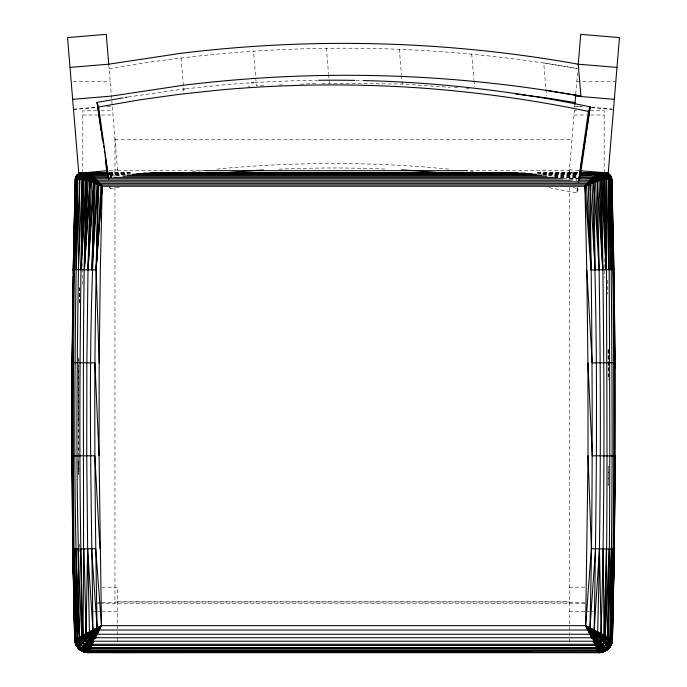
<?xml version="1.0" encoding="UTF-8"?>
<svg xmlns="http://www.w3.org/2000/svg" width="687" height="687" viewBox="0 0 687 687"><rect width="100%" height="100%" fill="white"/><g stroke="black" fill="none" stroke-linecap="round" stroke-linejoin="round"><path stroke-width="0.52" stroke-dasharray="3.44 2.58" d="M78.722 474.339L78.739 457.181M78.739 456.116L78.79 368.189M608.132 485.065L608.321 466.834M78.138 422.874L78.902 358.545M79.555 302.795L79.726 287.784M79.228 302.787L79.572 287.784M569.171 173.133L574.796 105.549M575.758 94.076L577.698 70.77M577.527 187.671L576.762 192.97L546.912 187.233M577.587 187.714L576.762 192.97L578.437 188.659L571.198 187.268M128.203 96.97L181.583 89.284M119.461 187.199L110.109 188.813L108.941 185.344M109.13 68.7C263.739 41.503 422.952 41.297 577.561 68.52M185.808 88.838L219.608 85.24A1238.79 1209.747 1.3 0 1 250.394 82.861M192.506 171.75L205.233 170.41M216.903 169.182L225.379 168.289A1190.502 1161.837 1.4 0 1 423.201 166.838L448.697 169.148M247.904 86.751L250.034 86.553M73.5 109.139L96.532 107.224M73.526 109.482L96.558 107.558M107.026 106.683L112.256 106.253M109.181 170.496L117.554 169.801M263.928 85.635L256.431 85.944L253.512 50.958M278.931 85.033L283.224 84.853M300.365 84.166L316.441 83.513M321.799 83.299L402.238 84.02L450.157 87.318M73.32 81.753L110.221 81.753M576.779 81.753L615.784 81.753M96.661 110.77L82.809 110.77L82.809 171.819M100.92 110.77L112.634 110.77M574.366 110.77L576.496 110.77M590.339 110.77L604.191 110.77L604.191 171.819M82.809 115.012L97.382 115.012M101.539 115.012L112.986 115.012M574.014 115.012L586.5 115.012M590.657 115.012L604.191 115.012M115.047 139.701L571.953 139.701M117.632 170.694L205.619 170.694M464.214 170.694L569.368 170.694M109.336 172.334L117.769 172.334M569.231 172.334L577.664 172.334M108.675 172.763L131.337 172.763M537.543 172.763L578.428 172.763M108.829 172.841L131.844 172.832M537.543 172.841L578.274 172.841M109.01 173.055L131.552 173.055M537.303 173.055L578.093 173.055M108.829 173.09L131.767 173.133M537.543 173.09L578.274 173.09M108.829 173.493L125.979 173.493M542.902 173.493L578.274 173.493M109.018 173.596L126.185 173.596M542.661 173.596L578.085 173.596M108.829 174.051L125.979 174.051M542.902 174.051L578.274 174.051M108.889 174.24L126.03 174.24M542.85 174.24L578.214 174.24M109.903 174.738L125.979 174.738M542.902 174.738L578.274 174.738M109.937 175.048L126.013 175.048M542.867 175.048L578.231 175.048M109.903 175.546L121.693 175.546M548.26 175.546L578.274 175.546M110.135 176.138L112.282 176.138M554.435 176.138L578.042 176.138M109.903 176.447L112.05 176.447M554.692 176.447L578.274 176.447M110.315 177.366L112.462 177.366M554.263 177.366L577.853 177.366M109.903 177.426L112.05 177.426M554.692 177.426L578.274 177.426M563.263 178.457L578.274 178.457M570.107 178.74L577.604 178.74M569.695 179.513L577.2 179.513M569.772 180.243L577.278 180.243M101.899 587.205L117.657 587.205L117.657 643.504M569.343 587.205L585.101 587.205M117.657 601.408L569.343 601.408M114.969 602.061L569.343 602.061M97.82 602.362L101.032 602.362M102.105 602.362L114.969 602.362M569.343 602.362L585.178 602.362M95.673 603.478L98.894 603.478M99.959 603.478L587.291 603.478M93.501 611.344L96.652 611.344M97.7 611.344L100.852 611.344M101.899 611.344L117.657 611.344M569.343 611.344L585.101 611.344M586.148 611.344L589.3 611.344M590.348 611.344L593.499 611.344M569.171 173.03L577.621 173.03M454.416 87.61L459.74 87.979M466.129 88.417L469.324 88.632M581.047 106.442L574.744 106.253L583.117 106.949M591.516 107.309L612.452 109.053M591.49 107.644L612.426 109.388M569.446 169.801L578.866 170.582M464.618 170.659L473.051 171.698M576.84 68.52L543.735 62.938L546.474 95.802M471.729 54.015L473.85 79.46M473.944 80.525L474.468 86.88M399.319 49.035L401.44 74.479M401.526 75.536L402.238 84.02M326.385 48.013L328.506 73.449M328.592 74.514L328.944 78.747M329.039 79.812L329.305 82.99M181.042 57.863L183.953 92.839M108.812 64.904L117.829 173.133M607.291 280.279L607.454 294.216M608.098 349.966L608.313 368.189M78.73 462.549L78.859 474.339M79.589 544.027L79.675 551.532M608.304 349.966L608.321 379.988M608.21 349.013L608.21 380.031M608.21 465.966L608.21 485.28M604.191 258.535L604.191 277.857M569.343 171.037L569.343 178.543M569.343 187.13L569.343 643.504M114.969 138.74L114.969 176.31M114.969 187.036L114.969 603.478M82.809 262.82L82.809 286.427M78.79 357.601L78.79 454.167M78.79 455L78.79 474.554M279.111 169.191A1181.855 1153.404 1.4 0 1 386.48 169.157M254.645 82.595A1238.79 1209.747 1.3 0 1 317.523 80.276M355.935 80.405A1238.79 1209.747 1.3 0 1 362.332 80.534M110.109 188.813L109.791 186.709L110.109 188.813"/><path stroke-width="1.03" d="M580.575 172.763L605.067 172.763C608.613 172.703 611.808 175.769 611.851 179.324C616.041 332.671 616.325 486.13 612.435 639.485C612.383 646.622 605.96 652.779 598.858 652.65L88.237 652.65C81.118 652.805 74.703 646.613 74.668 639.485C70.778 486.13 71.027 332.671 75.295 179.324C75.252 175.769 78.558 172.703 82.071 172.763L78.73 173.631L77.159 175.314M72.032 462.583L72.032 362.727L94.935 362.882L99.065 455.799L101.478 625.634L95.467 637.888L89.877 642.8L83.668 651.86L79.374 649.378M72.479 481.888L72.367 362.727M580.232 173.596L597.407 173.596L600.292 176.284L601.64 179.814C603.873 331.065 605.736 482.386 601.073 633.612L597.965 637.33L593.25 641.203L93.853 641.203L88.254 652.624L81.564 650.881L79.091 649.121L79.589 647.978M99.065 455.799L99.186 362.908L100.319 270.034L102.217 186.271L93.578 176.739L87.103 173.004L80.877 172.858M599.107 652.65C605.651 652.504 617.957 643.977 606.106 640.112L604.569 637.107L604.569 635.423L599.553 640.928L594.762 644.277L92.341 644.277L86.459 639.872L82.972 635.192C77.966 483.296 80.07 331.297 82.165 179.376C82.096 176.267 84.346 172.3 87.893 172.832L107.189 172.832M610.992 178.319L611.713 178.173L610.193 178.182L608.871 179.35C609.008 331.958 611.327 484.584 607.986 637.192C606.226 642.354 601.881 646.553 596.668 648.176L90.435 648.176C85.222 646.553 80.877 642.354 79.108 637.192C71.869 484.67 75.536 331.941 77.313 179.341C77.322 175.975 80.113 172.729 83.582 172.763M587.917 362.908L588.038 455.799L585.659 625.651L602.946 644.646L602.276 650.194L600.799 651.808L598.678 652.272C605.779 652.968 612.151 646.373 612.409 639.477L614.281 549.085L615.183 455.91L592.28 455.816L587.917 362.908L586.784 270.034L584.92 186.254L590.15 180.243L591.928 183.206C598.617 332.053 596.677 481.123 594.178 630.048L589.85 634.256L97.253 634.256L95.768 632.907L92.925 630.048L87.644 548.861L86.742 455.85L86.863 362.83L87.996 269.811L90.031 181.196L91.028 178.611L92.96 176.138L107.988 176.138M85.411 172.763C82.036 172.798 79.735 176.215 79.744 179.359C77.811 331.478 73.646 483.777 81.822 635.784L86.571 642.002L91.775 645.445L595.328 645.445L600.532 642.002L605.281 635.784C608.759 483.648 605.702 331.503 606.655 179.359C606.664 176.284 604.508 172.815 601.168 172.763M91.577 548.801L97.116 627.884L99.323 630.031L587.78 630.031L589.987 627.884C593.551 479.947 592.211 331.967 590.021 184.013L588.725 181.832L98.378 181.832L97.082 184.013C86.562 332.439 91.251 481.398 92.925 630.048L74.694 639.477L75.579 644.011L79.632 649.584L83.694 651.834L88.254 652.624L81.762 651.01M609.635 647.352L611.387 643.917L611.868 639.193C614.47 485.915 614.358 332.611 611.499 179.324C611.593 175.786 608.347 172.712 604.843 172.763M614.848 455.91L612.409 639.477L611.052 645.084M613.834 555.92L614.178 523.734M614.513 491.548L614.728 362.727L611.851 179.324C602.207 177.985 593.439 182.544 584.92 186.254L102.217 186.271C94.188 181.995 84.81 175.168 76.017 177.186M614.427 523.743L613.285 599.184L613.646 570.708M614.513 515.156L615.071 462.583M72.083 368.155L72.487 333.813M72.573 326.308L73.157 275.873M76.111 178.319L75.39 179.324L71.998 368.155M82.655 172.763C79.134 172.712 76.102 175.855 76.068 179.333C72.53 332.602 72.685 485.915 75.235 639.193C75.613 646.124 81.684 651.585 88.425 652.272L83.668 651.86M82.972 635.192C84.836 483.485 81.032 331.735 86.433 180.063L83.385 175.116L76.91 175.091M613.646 570.657L613.345 600.541M593.25 641.203L598.806 652.538C602.868 653.131 606.123 650.34 608.459 647.326L608.828 644.698L607.351 638.816L609.094 549.007L605.281 635.784M605.668 650.829C609.635 648.494 612.383 644.123 612.315 639.425L613.946 549.085L611.868 639.193M612.031 642.414L612.435 639.485L585.659 625.651L101.461 625.668L81.555 650.898L83.762 651.723L88.898 651.319C82.466 650.529 76.858 645.248 76.059 638.773L74.144 549.068L77.433 638.051C78.773 643.891 83.737 648.683 89.611 649.859L597.492 649.859C603.366 648.683 608.321 643.891 609.661 638.051C613.766 485.168 611.774 332.242 610.322 179.333C610.305 175.924 607.402 172.72 603.916 172.763M612.95 549.068L611.044 638.773C613.285 644.062 593.242 658.919 599.931 646.785L605.084 641.589L607.609 636.986M613.285 599.184L613.826 556.994M73.26 270.515L73.844 244.77M73.938 240.476L74.531 214.73M74.625 210.437L75.235 183.618M75.287 181.471L75.295 179.324L73.183 273.735M73.509 270.515L73.853 255.495M74.187 240.484L74.531 225.465M74.874 210.445L75.218 195.426M75.536 181.48L75.587 179.333M92.96 176.138L89.696 173.596L87.103 173.004L84.338 175.34L83.058 179.419L81.126 269.69L86.433 180.063L88.563 176.233L90.675 174.24L107.816 174.24M107.945 173.596L89.696 173.596L87.318 175.546L85.686 178.878L81.126 269.69L84.02 179.539L85.901 174.884L87.893 173.296L89.404 173.45L89.585 175.056L92.608 179.608L98.026 184.425L91.929 269.879L93.93 182.69L89.456 177.675L87.223 172.763M93.853 641.203L89.138 637.33L86.03 633.612L87.644 548.861L89.439 631.842L95.536 637.759L591.567 637.759L597.656 631.842C601.666 481.63 600.927 331.332 597.269 181.119L594.143 176.138L580.189 176.138M588.038 455.799L591.378 548.741L585.659 625.651L612.169 641.787L610.468 646.072L605.084 641.589L603.409 636.402L604.131 635.192L606.329 548.965M613.139 584.336L613.482 570.665M73.509 269.562L76.068 179.333M74.505 269.579L77.313 179.341M613.929 269.553L591.026 269.957L588.261 184.777L587.411 183.335L99.692 183.335L98.834 184.777C93.114 332.405 94.308 480.204 97.116 627.884L92.925 630.048M91.929 269.879L95.175 183.206L96.953 180.243L569.772 180.243M607.986 637.192L611.327 549.042L611.044 638.773L611.533 641.392L610.357 645.978L609.137 647.97M79.744 179.359L76.137 269.605L77.82 179.341C77.82 176.018 80.508 172.746 83.96 172.763M99.186 362.908L96.077 269.957L102.183 186.254L93.93 182.69L87.996 269.811L91.526 181.746L94.231 177.366L109.242 177.366M78.361 269.647L82.165 179.376L88.176 180.561L98.834 184.777M107.799 175.048L91.723 175.048L89.877 177.031L88.176 180.561L84.364 269.751L90.031 181.196L91.775 181.196L97.082 184.013M86.356 172.858C87.043 176.782 90.298 180.003 93.32 182.441L87.996 269.811M79.786 173.158L85.514 173.158L85.901 174.884L90.083 180.475L84.364 269.751L87.017 179.298L84.012 174.3L77.949 174.541M589.987 627.884L595.526 548.801M574.882 104.553L575.663 95.192L546.019 90.332A1331.32 1331.32 0 0 0 328.669 75.407A1337.958 1337.958 0 0 0 183.326 85.257L111.414 96.094L72.676 99.323M578.239 64.26L580.73 34.35L619.468 37.579L608.21 173.313L605.084 173.055M81.916 173.055L78.79 173.313L67.532 37.579L106.27 34.35L108.761 64.26M612.315 639.425L611.524 644.011M599.553 640.928L599.648 646.373L603.435 651.86L605.539 650.881L585.659 625.651L606.106 640.112L605.487 641.916L606.003 644.981L609.103 647.944M604.543 646.398L604.191 649.206L602.954 651.173L601.099 652.324L598.858 652.65L603.409 651.834L607.471 649.584L602.946 644.646M594.427 635.303L597.218 642.8L596.325 647.463L601.159 645.394L600.532 642.002M578.282 182.373L588.45 111.406L590.202 106.837C536.453 95.622 481.991 87.953 427.245 83.711A1238.79 1209.747 1.3 0 0 363.397 80.559M579.794 179.221L590.202 106.837L578.566 181.411M607.342 173.158C597.458 171.14 591.49 180.793 584.92 186.254L586.492 185.559L591.026 269.957L584.92 186.254L591.919 178.345C595.775 176.267 601.288 174.867 604.843 178.216L610.193 178.182L605.882 176.052M603.435 651.86L598.806 652.538L88.297 652.538C82.483 652.779 74.557 646.948 75.57 641.392L75.991 638.798L76.48 640.825L81.616 641.916L85.935 645.394L90.624 647.781L596.479 647.781L598.076 647.171L598.411 641.907L597.072 638.197M609 647.841L610.837 643.513L611.104 638.798M611.533 641.392L612.057 639.296L611.49 643.994M75.707 178.242L77.038 175.091L80.989 172.858M588.725 181.832L593.207 177.753L593.516 176.739C597.063 175.657 601.4 174.515 604.603 177.1L611.387 177.066L611.396 178.242M579.751 178.74L591.533 178.74L593.783 182.441L599.107 269.811L595.569 181.746L593.207 177.753L595.028 175.357L599.236 174.893L601.202 174.884L604.225 176.061L610.88 176.027L610.245 176.413L610.7 177.332M605.951 647.935C605.299 651.242 601.967 652.787 598.849 652.624M606.003 644.981L604.285 643.341L605.084 641.589L589.506 628.365M77.863 174.292C76.815 174.876 73.887 179.084 75.991 179.35M93.32 182.441L95.57 178.74L562.61 178.74M604.843 178.216L597.012 180.475L593.173 182.69L587.978 184.296L584.92 186.254L596.728 179.839L604.603 177.1L605.977 269.69L601.64 179.814M608.038 174.275L608.399 173.631L597.699 173.45L603.092 174.3L609.36 174.283L609.944 175.314M84.784 652.203L85.918 652.452L101.461 625.668L97.116 627.884M586.08 184.872L101.015 184.872L96.077 269.957L73.174 269.553M600.601 172.763C603.916 172.849 605.917 176.353 605.9 179.367L605.977 269.69L603.074 179.539L601.417 178.878L600.67 180.063L598.54 176.233L596.428 174.24L580.352 174.24M98.825 629.558L89.877 642.8L84.51 644.26L79.632 649.584L84.149 651.173L89.611 649.859M604.603 177.1L602.379 173.639C598.892 172.849 577.432 193.322 588.484 182.098L588.871 182.064C592.331 179.359 597.037 177.461 601.417 178.878M602.593 644.26L601.486 645.797L600.249 650.881L601.099 652.324M608.459 647.326L609.807 645.514L609.12 639.898L609.498 637.965L607.351 638.816M91.981 634.633L84.518 637.596L82.534 637.107L82.526 635.423L83.694 636.402L85.738 633.766L86.725 634.565L94.308 631.49L101.461 625.668L75.57 641.392L77.227 642.817L82.818 643.341L98.086 628.845M86.571 642.002L88.692 641.907L91.903 639.812L97.253 634.256M588.768 629.086L593.01 636.583L594.229 640.533L593.396 641.495L595.998 643.59L600.249 650.881L86.845 650.881M591.825 632.444L595.191 639.812L595.998 643.59L594.976 644.724L596.677 644.767M84.51 644.26L101.461 625.668L75.579 644.011M590.236 180.14L593.516 176.739M595.998 643.59L594.229 640.533L591.627 637.888L592.288 637.184L588.519 629.326M95.356 182.862L89.877 177.031L87.893 173.296L88.254 172.944L87.103 173.004M77.966 647.97L82.818 643.341M95.278 632.444L101.461 625.668L76.635 646.072M604.225 176.061L598.025 178.362L584.92 186.254C588.845 182.167 594.461 178.68 600.326 180.149L602.739 269.751L597.269 181.119M594.143 176.138L599.21 172.832L606.226 172.858M609.635 175.571L610.193 175.091L601.752 175.666L596.067 178.611L586.312 185.25M594.547 176.542L599.21 173.296L600.747 172.858L602.379 173.639M595.569 181.746L593.559 182.003L586.397 185.404M597.656 631.842L600.378 634.565L601.365 633.766L603.409 636.402M84.157 644.646L85.935 645.394L91.105 643.59L93.707 641.495L92.874 640.533M584.92 186.254L597.226 177.031L603.092 174.3M587.505 183.489L590.768 181.179L594.487 179.608L598.368 179.075L598.927 180.561L602.739 269.751M605.522 650.864L607.342 649.447M92.668 635.303L95.768 632.907M78.258 179.35L79.855 178.208L78.232 177.083M596.668 648.176L598.076 647.171M606.836 648.897L602.954 651.173L598.583 652.083L86.304 651.808M90.031 638.197L96.257 633.362L99.074 629.799L97.391 633.972L96.755 633.809L90.959 639.03L87.541 640.928M80.491 179.359L82.26 178.216L83.196 178.319L91.775 181.196M586.26 185.181L593.559 182.003M78.644 647.326L76.738 645.978L74.952 641.77L78.103 647.841M590.356 180.544C593.929 177.993 598.703 176.748 602.894 178.5L603.074 179.539M97.837 628.605L93.844 631.018L86.03 633.612L84.012 548.922M94.789 631.971L87.472 635.509L83.694 636.402M91.105 643.59L92.118 644.724L90.426 644.767L87.455 646.373L85.617 645.797L82.56 646.398M591.799 179.101C595.62 176.765 601.657 175.563 604.938 179.376M74.952 641.77L72.822 549.085L71.912 455.91L94.823 455.816L99.967 548.681M89.439 631.842L97.597 628.365M586.354 185.327L591.928 183.206M589.884 183.764L586.44 185.481L588.261 184.777M97.356 628.124L93.2 629.902L93.38 630.529M89.138 637.33L85.446 638.764L80.147 638.567L79.108 637.192M115.571 652.281L113.69 652.65M90.624 647.781L88.786 647.583L82.912 649.206L80.267 648.897M87.893 173.296L107.936 173.055M580.378 175.048C588.166 176.765 596.204 172.995 603.71 175.116M591.627 637.888L590.348 633.809L589.712 633.972L585.659 625.651L592.306 631.971M85.411 640.877L82.019 641.589L80.585 640.396L76.059 638.773M596.428 174.24L598.034 173.905M123.016 97.872L97.073 102.397L101.075 130.805M125.094 97.511L127.164 97.15M103.273 143.497L97.073 102.397L98.61 106.992L138.937 99.967L179.513 94.282L220.398 89.937A1229.799 1200.962 1.3 0 1 426.533 88.417C480.934 92.633 535.044 100.259 588.45 111.406M599.365 649.37L597.407 649.687L598.317 647.583L599.648 646.373L585.659 625.651L604.285 643.341M182.639 89.173L184.751 88.949M81.152 647.935L87.172 646.785L90.778 647.463L90.426 644.767M604.569 637.107L607.291 636.823L606.509 640.396L607.514 646.415M89.07 173.905L90.675 174.24L91.242 175.443L92.075 175.357L96.137 181.505L102.183 186.254L96.077 269.957L98.026 184.425L98.928 184.614L94.256 180.698L90.126 174.601M597.012 180.475L591.163 181.832L586.174 185.026L591.361 182.175L597.072 181.196L597.012 180.475L598.927 180.561M70.022 67.412L108.752 64.183L180.664 53.346A1337.967 1337.967 0 0 1 398.941 44.526A1332.505 1332.505 0 0 1 578.248 64.192L616.978 67.412M107.086 170.668L78.79 173.313M611.765 179.324L613.998 273.727L615.097 368.155L614.358 368.155M79.091 648.597L79.091 649.121L76.017 645.016L74.668 639.485L72.822 549.085L95.716 548.741L101.478 625.634M73.749 600.541L73.277 556.994M615.063 362.727L592.16 362.882L586.784 270.034M205.619 170.694L464.214 170.694M82.036 172.763L107.601 172.763M152.643 172.763L516.22 172.763M150.067 172.832L517.74 172.832M579.914 172.832L600.747 172.858M143.36 173.055L525.495 173.055M580.24 173.055L598.489 173.055L601.202 174.884L602.894 178.5M136.919 173.596L531.927 173.596M132.462 174.24L536.427 174.24M127.086 175.048L541.803 175.048M123.007 176.138L546.921 176.138M113.535 177.366L554.263 177.366M580 177.366L593.207 177.753M578.351 180.243L590.15 180.243M114.643 652.53L531.455 652.307M76.506 176.198C85.446 174.026 94.351 181.6 102.183 186.254L87.867 174.893L84.724 173.639L78.73 173.631L79.065 174.275M614.418 462.574L615.157 462.583M75.518 178.173L82.26 178.216L83.058 179.419M75.39 179.324L82.165 179.376M591.378 548.741L614.281 549.085M88.297 652.538L83.694 651.834M575.586 96.094L614.324 99.323M580.962 170.754L608.175 173.03M604.208 172.763C607.712 172.72 610.683 175.881 610.7 179.333L612.598 269.579L610.322 179.333M439.397 172.806L422.522 171.278A1181.855 1153.404 1.4 0 0 401.328 169.904M601.589 173.158L598.849 172.944L599.21 173.296M92.556 176.542L102.183 186.254L89.456 177.675L83.385 175.116M602.731 172.763C606.157 172.755 608.742 176.078 608.734 179.35L608.742 269.647L606.655 179.359L608.622 178.199L606.295 177.091M86.459 639.872L80.997 640.112L79.744 638.816L77.605 637.965L77.974 639.898M81.1 644.981L78.266 644.698L76.257 643.513L75.055 641.71L74.694 639.477M82.534 637.107L79.812 636.823L80.997 640.112L83.196 642.98M515.946 94.119L519.114 94.505M521.235 94.772L546.646 97.923L575.053 102.535M577.174 652.65L575.388 652.281M546.019 90.332L580.901 96.094L578.248 64.183M598.205 651.319L600.799 651.808M599.21 172.832L602.173 174.532L604.045 179.419L605.977 269.69M85.514 173.158L90.77 175.915L100.929 185.026L96.953 180.243M84.012 174.3L89.877 177.031L102.183 186.254L98.232 182.064M79.761 649.447C83.007 651.439 86.399 648.914 89.688 649.687L88.786 647.583M605.324 175.108L609.893 177.074M79.589 646.415L77.296 645.514L75.716 643.917L74.78 639.425L72.822 549.085M93.578 176.739L100.791 185.25M82.26 178.216L78.696 176.044M81.118 175.108L82.878 176.061L85.463 179.814M80.551 176.044L82.5 177.1L83.196 178.319M91.242 175.443L95.931 181.832L100.706 185.404M99.022 184.451L100.654 185.481M95.304 179.101L96.867 180.14L100.834 185.181M100.749 185.327L96.335 181.179L93.896 177.753M595.38 175.048L598.368 179.075M99.598 183.489L100.972 184.949M88.434 179.814L89.834 181.119M609.309 174.352L611.636 178.191M608.004 648.485L607.506 647.978L608.004 649.121M94.806 637.184L95.467 637.888M87.017 179.298L88.176 180.561M76.515 177.074L77.433 178.191M592.787 631.49L595.114 634.633M600.378 634.565L602.576 637.596L603.907 642.98M87.326 178.474L84.724 173.639M597.965 637.33L593.259 631.018L589.747 628.124L593.903 629.902L593.723 630.529L598.815 636.437L600.644 639.872M588.029 629.799L594.229 640.533M591.567 637.759L585.659 625.651M588.27 629.558L590.348 633.809M77.433 638.051L75.776 549.042L79.494 636.986L80.147 638.567M609.661 638.051L610.623 640.825M600.086 179.298L600.326 180.149M75.57 641.392L75.038 639.296L75.055 641.71M103.591 145.601L103.909 147.714M104.39 150.874L104.707 152.986M105.025 155.09L108.52 178.276M98.61 106.992L108.769 179.247M101.375 132.909L101.667 135.021M101.968 137.125L102.269 139.229M105.386 161.325L107.61 177.109M590.021 184.013L595.165 269.879L593.783 182.441M73.028 557.002L73.157 562.241M73.243 565.384L73.853 589.489M611.559 179.324L613.594 269.562M608.871 179.35L610.966 269.605M72.247 455.91L73.148 549.085L75.235 639.193M601.073 633.612L599.459 548.861L594.178 630.048L599.622 635.509L601.649 638.764L601.692 640.877M73.44 565.384L73.844 586.346M78 549.007L79.494 636.986M73.148 549.085L74.78 639.425M603.092 548.922L604.131 635.192M80.765 548.965L81.822 635.784M613.826 287.681L614.195 318.802M614.522 346.695L614.771 368.155M72.813 513.009L73.157 546.268M73.792 568.518L73.853 574.813M226.143 172.72A1181.855 1153.404 1.4 0 1 263.19 170.007M251.459 82.792A1238.79 1209.747 1.3 0 1 253.58 82.663M318.588 80.267A1238.79 1209.747 1.3 0 1 354.861 80.379M580.901 96.094L575.663 95.192L580.91 96.111"/></g></svg>
